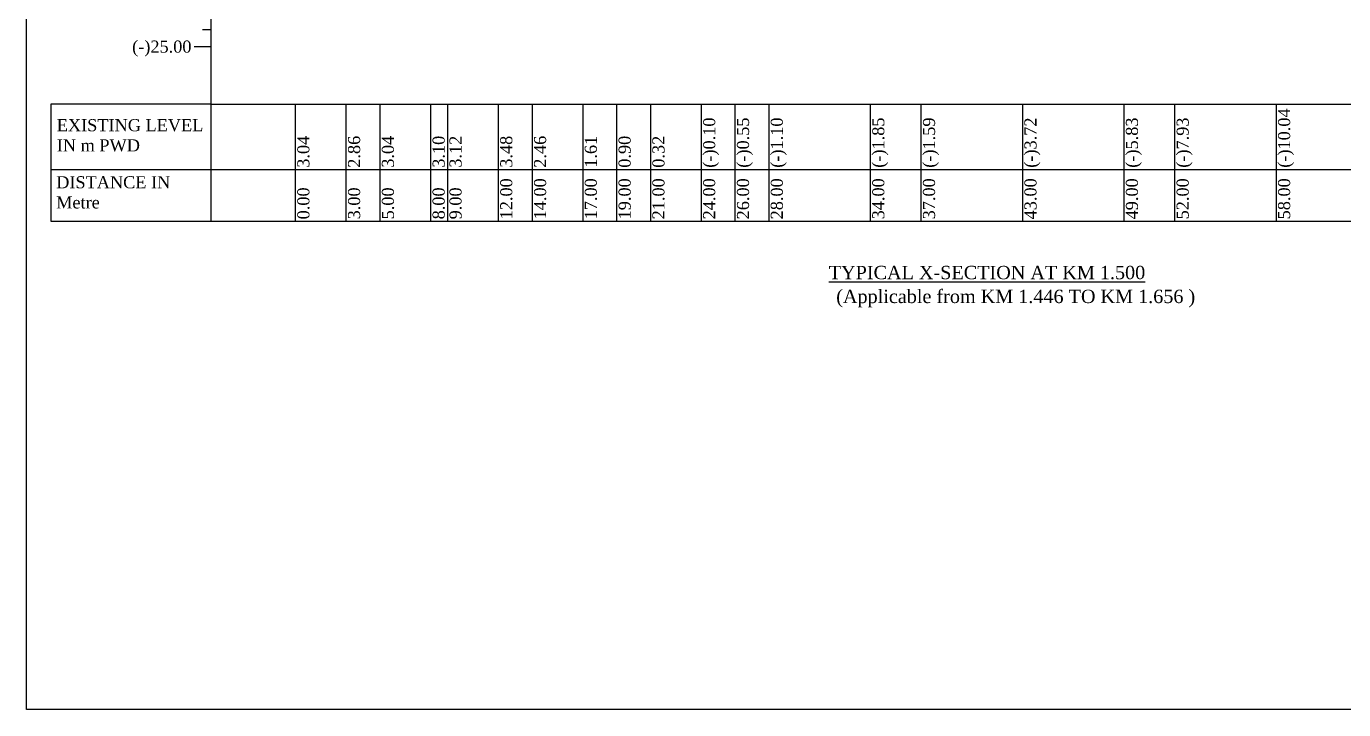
# Model space of a CAD drawing. Header units: metres. Extents: x -2434 to 11656, y -15288 to 8109.
# Drawn here: x 1114.7 to 1192.6, y -14117.2 to -14076.8 of the extents above; entities that cross this region are included whole.
import ezdxf

# ---------------------------------------------------------------- set-up
doc = ezdxf.new("R2010")
doc.units = ezdxf.units.M
doc.layers.add('LINE', color=7, linetype='Continuous')
doc.styles.get("Standard").update_dxf_attribs({"font": 'times.ttf'})

msp = doc.modelspace()

# ---------------------------------------------------------------- linework, layer by layer
at = {"color": 0, "lineweight": -2}
for p, q in [((1125.667856, -14088.349423), (1125.667856, -14048.045608)), ((1125.667856, -14077.045608), (1125.167856, -14077.045608)), ((1125.667856, -14078.045608), (1124.667856, -14078.045608)), ((1125.667856, -14081.438597), (1221.667856, -14081.438597)), ((1130.667856, -14088.349423), (1130.667856, -14081.438597)), ((1133.667856, -14088.349423), (1133.667856, -14081.438597)), ((1135.667856, -14088.349423), (1135.667856, -14081.438597)), ((1138.667856, -14088.349423), (1138.667856, -14081.438597)), ((1139.667856, -14088.349423), (1139.667856, -14081.438597)), ((1142.667856, -14088.349423), (1142.667856, -14081.438597)), ((1144.667856, -14088.349423), (1144.667856, -14081.438597)), ((1147.667856, -14088.349423), (1147.667856, -14081.438597)), ((1149.667856, -14088.349423), (1149.667856, -14081.438597)), ((1151.667856, -14088.349423), (1151.667856, -14081.438597)), ((1154.667856, -14088.349423), (1154.667856, -14081.438597)), ((1156.667856, -14088.349423), (1156.667856, -14081.438597)), ((1158.667856, -14088.349423), (1158.667856, -14081.438597)), ((1164.667856, -14088.349423), (1164.667856, -14081.438597)), ((1167.667856, -14088.349423), (1167.667856, -14081.438597)), ((1173.667856, -14088.349423), (1173.667856, -14081.438597)), ((1179.667856, -14088.349423), (1179.667856, -14081.438597)), ((1182.667856, -14088.349423), (1182.667856, -14081.438597)), ((1188.667856, -14088.349423), (1188.667856, -14081.438597)), ((1116.187427, -14085.295608), (1221.667856, -14085.295608)), ((1116.187427, -14088.349423), (1221.667856, -14088.349423))]:
    msp.add_line(p, q, dxfattribs=at)
at = {"color": 0, "lineweight": -3, "ltscale": 0.5}
msp.add_lwpolyline([(1125.667856, -14081.438597), (1116.187427, -14081.438597), (1116.187427, -14088.349423)], dxfattribs=at)
at = {"layer": 'LINE', "color": 0, "linetype": 'ByBlock', "lineweight": -3, "ltscale": 0.5}
msp.add_lwpolyline([(1114.744815, -14027.342733), (1245.294837, -14027.342733), (1245.294837, -14117.24047), (1114.744815, -14117.24047)], close=True, dxfattribs=at)

# ---------------------------------------------------------------- texts
at = {"color": 0, "lineweight": -2, "char_height": 0.715, "attachment_point": 1}
for s, insert, width in [('(-)25.00', (1121.001187, -14077.675913), 2), ('EXISTING LEVEL IN m PWD', (1116.543508, -14082.322949), 8.82203068), ('DISTANCE IN Metre', (1116.508889, -14085.697893), 6.93160649)]:
    msp.add_mtext(s, dxfattribs=dict(at, insert=insert, width=width))
at = {"color": 0, "lineweight": -2, "char_height": 0.715, "width": 2.15, "attachment_point": 1, "rotation": 90}
for s, insert in [('(-)0.10', (1154.767856, -14085.195608)), ('(-)0.55', (1156.767856, -14085.195608)), ('(-)1.10', (1158.767856, -14085.195608)), ('(-)1.85', (1164.767856, -14085.195608)), ('(-)1.59', (1167.767856, -14085.195608)), ('(-)3.72', (1173.767856, -14085.195608)), ('(-)5.83', (1179.767856, -14085.195608)), ('(-)7.93', (1182.767856, -14085.195608)), ('(-)10.04', (1188.767856, -14085.195608)), ('3.04', (1130.767856, -14085.195608)), ('2.86', (1133.767856, -14085.195608)), ('3.04', (1135.767856, -14085.195608)), ('3.10', (1138.767856, -14085.195608)), ('3.12', (1139.767856, -14085.195608)), ('3.48', (1142.767856, -14085.195608)), ('2.46', (1144.767856, -14085.195608)), ('1.61', (1147.767856, -14085.195608)), ('0.90', (1149.767856, -14085.195608)), ('0.32', (1151.767856, -14085.195608)), ('12.00', (1142.767856, -14088.249423)), ('14.00', (1144.767856, -14088.249423)), ('17.00', (1147.767856, -14088.249423)), ('19.00', (1149.767856, -14088.249423)), ('21.00', (1151.767856, -14088.249423)), ('24.00', (1154.767856, -14088.249423)), ('26.00', (1156.767856, -14088.249423)), ('28.00', (1158.767856, -14088.249423)), ('34.00', (1164.767856, -14088.249423)), ('37.00', (1167.767856, -14088.249423)), ('43.00', (1173.767856, -14088.249423)), ('49.00', (1179.767856, -14088.249423)), ('52.00', (1182.767856, -14088.249423)), ('58.00', (1188.767856, -14088.249423)), ('0.00', (1130.767856, -14088.249423)), ('3.00', (1133.767856, -14088.249423)), ('5.00', (1135.767856, -14088.249423)), ('8.00', (1138.767856, -14088.249423)), ('9.00', (1139.767856, -14088.249423))]:
    msp.add_mtext(s, dxfattribs=dict(at, insert=insert))
at = {"char_height": 0.78947585, "attachment_point": 1}
for s, insert in [('{\\LTYPICAL X-SECTION AT KM 1.500}', (1162.197224, -14090.997128)), ('(Applicable from KM 1.446 TO KM 1.656 )', (1162.639189, -14092.408547))]:
    msp.add_mtext(s, dxfattribs=dict(at, insert=insert))

doc.saveas('drawing.dxf')
